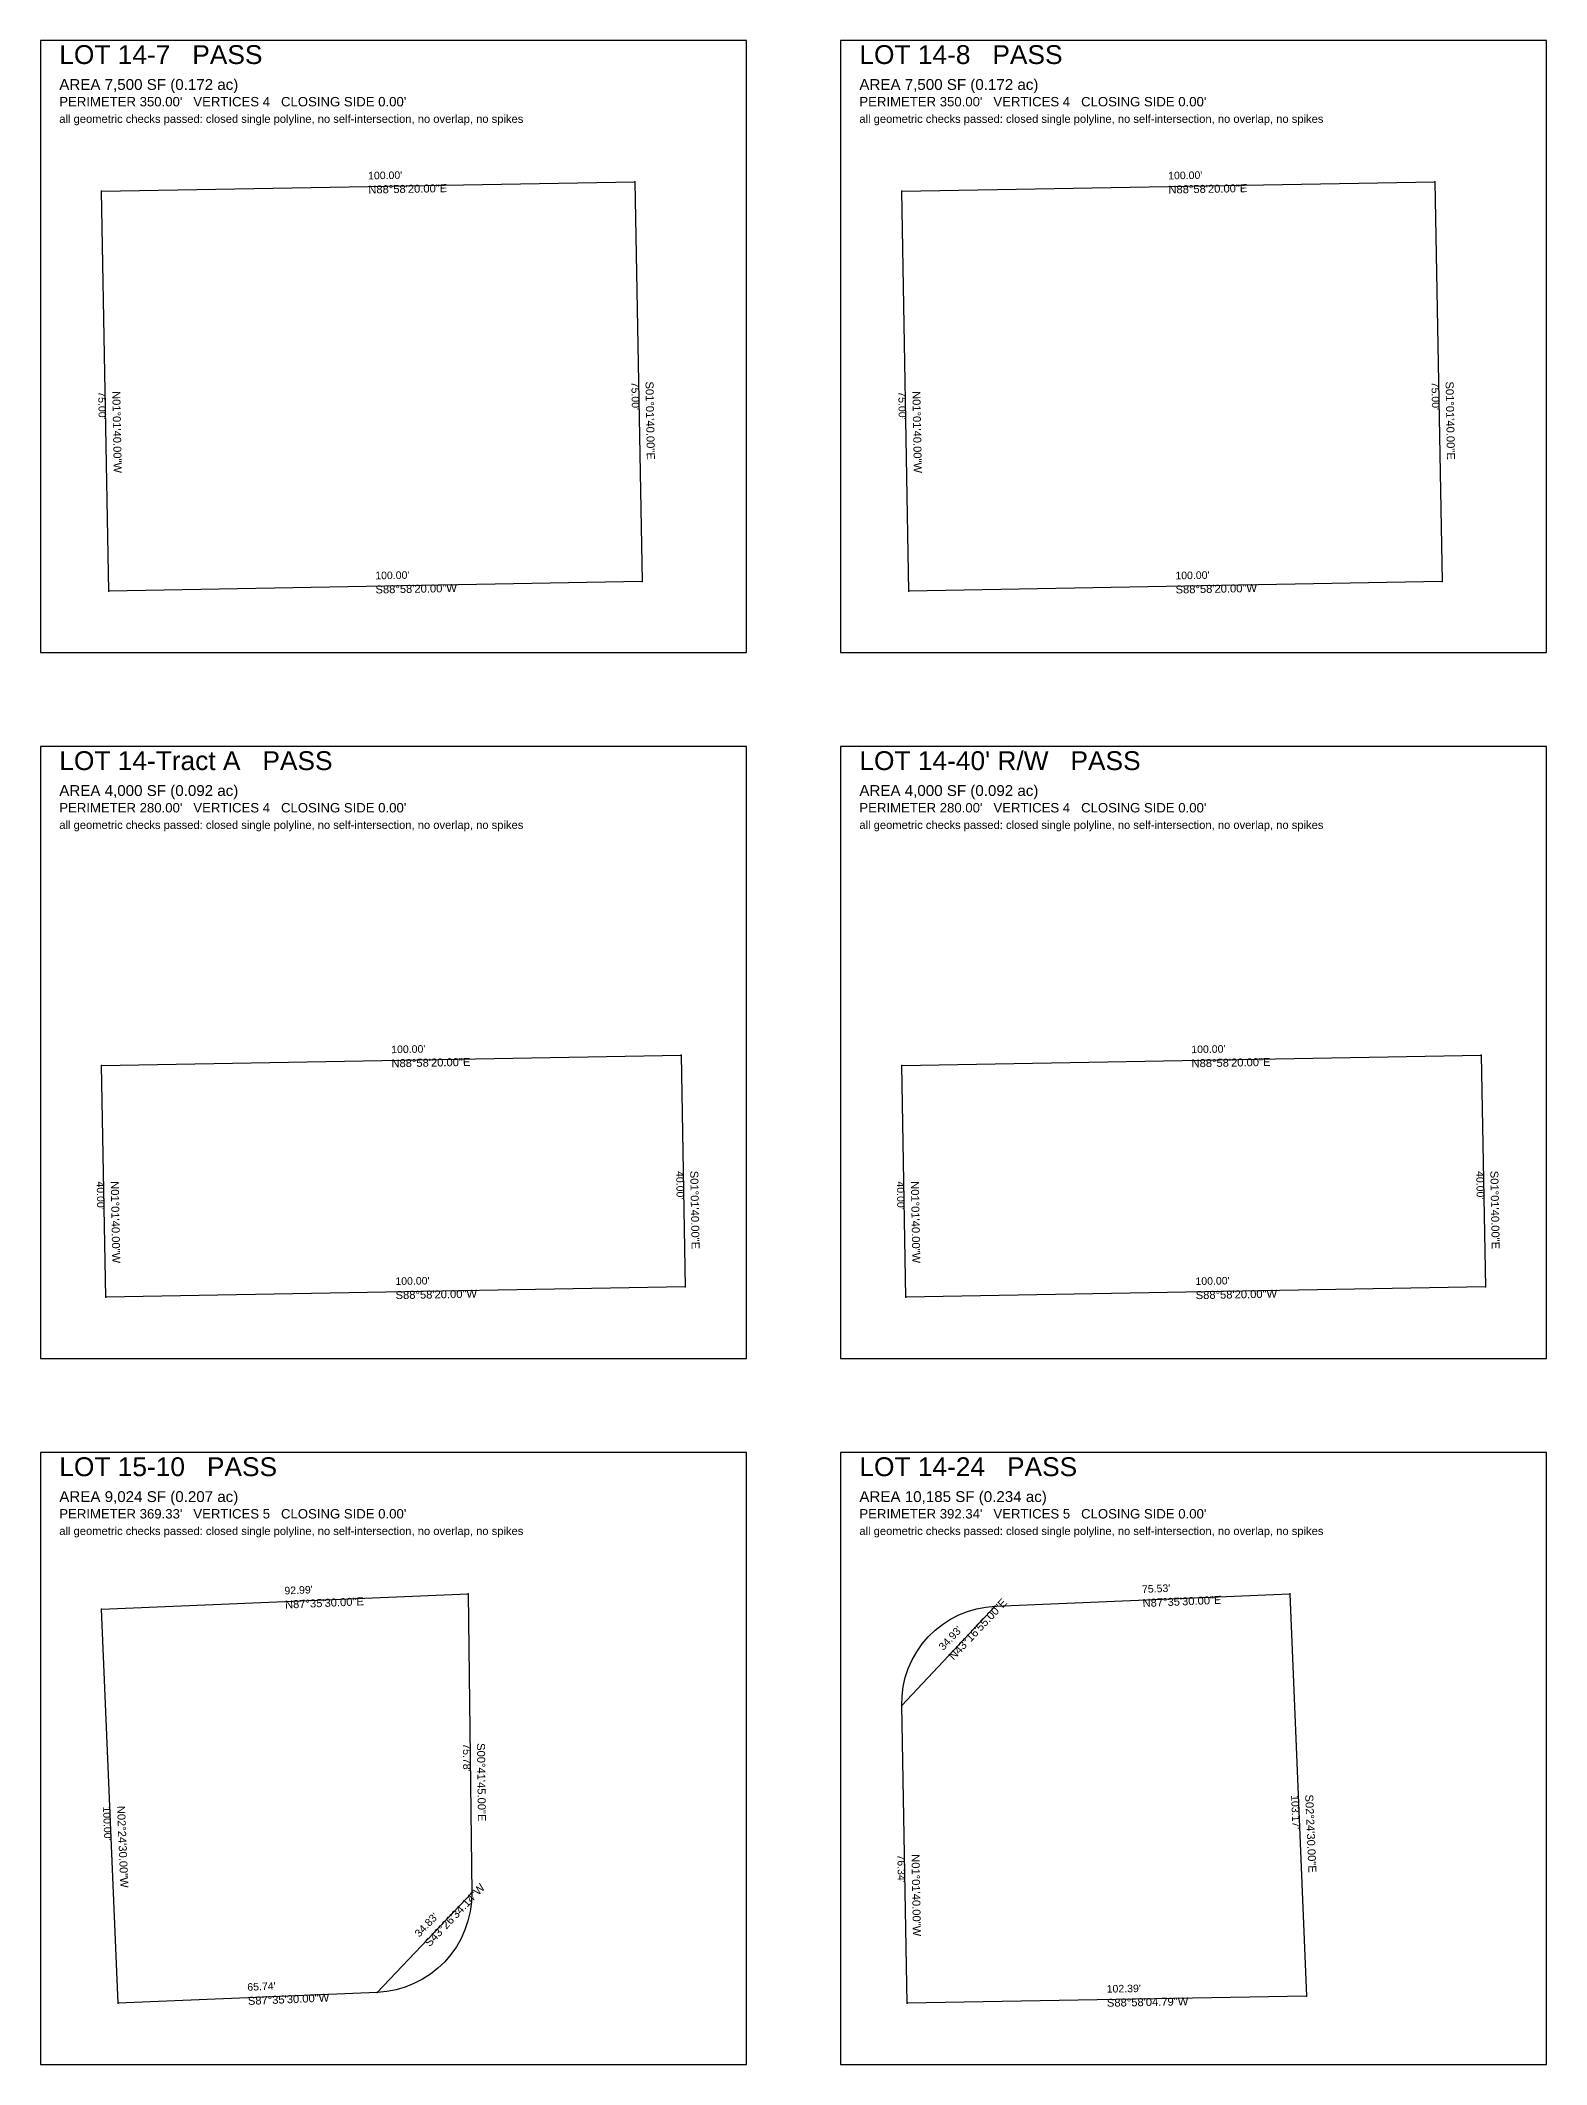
# Model space of a CAD drawing. Extents: x 0 to 1320, y -600 to 260.
# Drawn here: x 0 to 640, y -600 to 260 of the extents above; entities that cross this region are included whole.
import ezdxf

# ---------------------------------------------------------------- set-up
doc = ezdxf.new("R2010")
doc.units = 0
for name, pattern in [('ROT_1.03', [0]), ('ROT_2.41', [0]), ('ROT_270.70', [0]), ('ROT_271.03', [0]), ('ROT_272.41', [0]), ('ROT_46.56', [0]), ('ROT_46.72', [0])]:
    doc.linetypes.add(name, pattern=pattern)
for name, color, linetype in [('LOT_POLYLINE', 4, 'CONTINUOUS'), ('SHEET_FRAME', 2, 'CONTINUOUS'), ('SHEET_LABELS', 7, 'CONTINUOUS')]:
    doc.layers.add(name, color=color, linetype=linetype)
doc.styles.get("Standard").update_dxf_attribs({"font": 'Arial'})

msp = doc.modelspace()

# ---------------------------------------------------------------- linework, layer by layer
at = {"layer": 'LOT_POLYLINE'}
for points in [[(26, 195.9351), (252.5802, 200), (255.6288, 30.0649), (29.0486, 26)], [(366, 195.9351), (592.5802, 200), (595.6288, 30.0649), (369.0486, 26)], [(26, -175.5068), (272.233, -171.0894), (274, -269.5826), (27.767, -274)], [(366, -175.5068), (612.233, -171.0894), (614, -269.5826), (367.767, -274)], [(26, -406.549), (181.7127, -400), (183.255, -526.991), (143.1188, -569.3704), (33.0427, -574)], [(405.7102, -405.263), (530.8476, -400), (538.0371, -570.9419), (368.2707, -574), (366, -447.4291)]]:
    msp.add_lwpolyline(points, close=True, dxfattribs=at)
for points in [[(366, -447.4291), (366.1218, -443.4248), (366.6294, -439.4508), (367.5183, -435.5445), (368.7801, -431.7421), (370.4029, -428.0793), (372.3718, -424.5902), (374.6681, -421.3075), (377.2706, -418.2617), (380.155, -415.4813), (383.2942, -412.9923), (386.659, -410.8179), (390.218, -408.9784), (393.9378, -407.491), (397.7839, -406.3696), (401.7203, -405.6247), (405.7102, -405.2631)], [(183.255, -526.991), (183.1102, -531.0221), (182.5784, -535.0205), (181.6645, -538.9493), (180.3772, -542.772), (178.7282, -546.4532), (176.7328, -549.9588), (174.4097, -553.2563), (171.7802, -556.3151), (168.8688, -559.1069), (165.7024, -561.6058), (162.3104, -563.7886), (158.7242, -565.6352), (154.977, -567.1284), (151.1037, -568.2543), (147.14, -569.0025), (143.1228, -569.3662)]]:
    msp.add_lwpolyline(points, dxfattribs=at)
at = {"layer": 'SHEET_FRAME'}
for p, q in [((300, 260), (0, 260)), ((0, 260), (0, 0)), ((300, 0), (300, 260)), ((640, 260), (340, 260)), ((340, 260), (340, 0)), ((640, 0), (640, 260)), ((0, 0), (300, 0)), ((340, 0), (640, 0)), ((300, -40), (0, -40)), ((0, -40), (0, -300)), ((300, -300), (300, -40)), ((640, -40), (340, -40)), ((340, -40), (340, -300)), ((640, -300), (640, -40)), ((0, -300), (300, -300)), ((340, -300), (640, -300)), ((300, -340), (0, -340)), ((0, -340), (0, -600)), ((300, -600), (300, -340)), ((640, -340), (340, -340)), ((340, -340), (340, -600)), ((640, -600), (640, -340)), ((0, -600), (300, -600)), ((340, -600), (640, -600))]:
    msp.add_line(p, q, dxfattribs=at)
at = {"layer": 'SHEET_LABELS'}
for p in [(252.5802, 200), (592.5802, 200), (26, 195.9351), (366, 195.9351), (29.0486, 26), (255.6288, 30.0649), (369.0486, 26), (595.6288, 30.0649), (272.233, -171.0894), (612.233, -171.0894), (26, -175.5068), (366, -175.5068), (27.767, -274), (274, -269.5826), (367.767, -274), (614, -269.5826), (181.7127, -400), (530.8476, -400), (26, -406.549), (405.7102, -405.263), (366, -447.4291), (183.255, -526.991), (33.0427, -574), (143.1188, -569.3704), (368.2707, -574), (538.0371, -570.9419)]:
    msp.add_point(p, dxfattribs=at)

# ---------------------------------------------------------------- texts
for s, height, p in [('LOT 14-7   PASS', 8, (8, 250)), ('LOT 14-8   PASS', 8, (348, 250)), ('AREA 7,500 SF (0.172 ac)', 4.6, (8, 239)), ('AREA 7,500 SF (0.172 ac)', 4.6, (348, 239)), ("PERIMETER 350.00'   VERTICES 4   CLOSING SIDE 0.00'", 4, (8, 232)), ("PERIMETER 350.00'   VERTICES 4   CLOSING SIDE 0.00'", 4, (348, 232)), ('all geometric checks passed: closed single polyline, no self-intersection, no overlap, no spikes', 3.4, (8, 225)), ('all geometric checks passed: closed single polyline, no self-intersection, no overlap, no spikes', 3.4, (348, 225)), ('LOT 14-Tract A   PASS', 8, (8, -50)), ("LOT 14-40' R/W   PASS", 8, (348, -50)), ('AREA 4,000 SF (0.092 ac)', 4.6, (8, -61)), ('AREA 4,000 SF (0.092 ac)', 4.6, (348, -61)), ("PERIMETER 280.00'   VERTICES 4   CLOSING SIDE 0.00'", 4, (8, -68)), ("PERIMETER 280.00'   VERTICES 4   CLOSING SIDE 0.00'", 4, (348, -68)), ('all geometric checks passed: closed single polyline, no self-intersection, no overlap, no spikes', 3.4, (8, -75)), ('all geometric checks passed: closed single polyline, no self-intersection, no overlap, no spikes', 3.4, (348, -75)), ('LOT 15-10   PASS', 8, (8, -350)), ('LOT 14-24   PASS', 8, (348, -350)), ('AREA 9,024 SF (0.207 ac)', 4.6, (8, -361)), ('AREA 10,185 SF (0.234 ac)', 4.6, (348, -361)), ("PERIMETER 369.33'   VERTICES 5   CLOSING SIDE 0.00'", 4, (8, -368)), ("PERIMETER 392.34'   VERTICES 5   CLOSING SIDE 0.00'", 4, (348, -368)), ('all geometric checks passed: closed single polyline, no self-intersection, no overlap, no spikes', 3.4, (8, -375)), ('all geometric checks passed: closed single polyline, no self-intersection, no overlap, no spikes', 3.4, (348, -375))]:
    msp.add_text(s, height=height, dxfattribs=at).set_placement(p)
at = {"layer": 'SHEET_LABELS', "linetype": 'ROT_1.03'}
for s, height, p in [("100.00'", 3.2, (139.2363, 200.9671)), ('N88%%d58\'20.00"E', 3.4, (139.3439, 194.9681)), ("100.00'", 3.2, (479.2363, 200.9671)), ('N88%%d58\'20.00"E', 3.4, (479.3439, 194.9681)), ("100.00'", 3.2, (142.2849, 31.0319)), ("100.00'", 3.2, (482.2849, 31.0319)), ('S88%%d58\'20.00"W', 3.4, (142.3925, 25.0329)), ('S88%%d58\'20.00"W', 3.4, (482.3925, 25.0329)), ("100.00'", 3.2, (149.0627, -170.2986)), ("100.00'", 3.2, (489.0627, -170.2986)), ('N88%%d58\'20.00"E', 3.4, (149.1703, -176.2976)), ('N88%%d58\'20.00"E', 3.4, (489.1703, -176.2976)), ("100.00'", 3.2, (150.8297, -268.7918)), ("100.00'", 3.2, (490.8297, -268.7918)), ('S88%%d58\'20.00"W', 3.4, (150.9373, -274.7908)), ('S88%%d58\'20.00"W', 3.4, (490.9373, -274.7908)), ("102.39'", 3.2, (453.0998, -569.4714)), ('S88%%d58\'04.79"W', 3.4, (453.2079, -575.4704))]:
    msp.add_text(s, height=height, rotation=1.03, dxfattribs=at).set_placement(p)
at = {"layer": 'SHEET_LABELS', "linetype": 'ROT_271.03'}
for s, height, p in [("75.00'", 3.2, (251.105, 114.9786)), ('S01%%d01\'40.00"E', 3.4, (257.104, 115.0862)), ("75.00'", 3.2, (591.105, 114.9786)), ('S01%%d01\'40.00"E', 3.4, (597.104, 115.0862)), ("75.00'", 3.2, (24.5248, 110.9138)), ('N01%%d01\'40.00"W', 3.4, (30.5238, 111.0214)), ("75.00'", 3.2, (364.5248, 110.9138)), ('N01%%d01\'40.00"W', 3.4, (370.5238, 111.0214)), ("40.00'", 3.2, (270.117, -220.3898)), ('S01%%d01\'40.00"E', 3.4, (276.116, -220.2822)), ("40.00'", 3.2, (610.117, -220.3898)), ('S01%%d01\'40.00"E', 3.4, (616.116, -220.2822)), ("40.00'", 3.2, (23.884, -224.8072)), ('N01%%d01\'40.00"W', 3.4, (29.883, -224.6996)), ("40.00'", 3.2, (363.884, -224.8072)), ('N01%%d01\'40.00"W', 3.4, (369.883, -224.6996)), ("76.34'", 3.2, (364.1358, -510.7684)), ('N01%%d01\'40.00"W', 3.4, (370.1349, -510.6608))]:
    msp.add_text(s, height=height, rotation=271.03, dxfattribs=at).set_placement(p)
at = {"layer": 'SHEET_LABELS', "linetype": 'ROT_2.41'}
for s, height, p in [("92.99'", 3.2, (103.7303, -400.2771)), ('N87%%d35\'30.00"E', 3.4, (103.9824, -406.2718)), ("75.53'", 3.2, (468.1528, -399.6342)), ('N87%%d35\'30.00"E', 3.4, (468.405, -405.6289)), ("65.74'", 3.2, (87.9547, -568.6879)), ('S87%%d35\'30.00"W', 3.4, (88.2068, -574.6826))]:
    msp.add_text(s, height=height, rotation=2.41, dxfattribs=at).set_placement(p)
at = {"layer": 'SHEET_LABELS', "linetype": 'ROT_46.72'}
for s, height, p in [('N43%%d16\'55.00"E', 3.4, (388.0391, -428.4029)), ("34.93'", 3.2, (383.6712, -424.2893))]:
    msp.add_text(s, height=height, rotation=46.72, dxfattribs=at).set_placement(p)
at = {"layer": 'SHEET_LABELS', "linetype": 'ROT_270.70'}
for s, height, p in [("75.78'", 3.2, (179.4841, -463.5319)), ('S00%%d41\'45.00"E', 3.4, (185.4836, -463.4591))]:
    msp.add_text(s, height=height, rotation=270.7, dxfattribs=at).set_placement(p)
at = {"layer": 'SHEET_LABELS', "linetype": 'ROT_272.41'}
for s, height, p in [("103.17'", 3.2, (531.445, -485.597)), ('S02%%d24\'30.00"E', 3.4, (537.4397, -485.3449)), ("100.00'", 3.2, (26.524, -490.4006)), ('N02%%d24\'30.00"W', 3.4, (32.5187, -490.1484))]:
    msp.add_text(s, height=height, rotation=272.41, dxfattribs=at).set_placement(p)
at = {"layer": 'SHEET_LABELS', "linetype": 'ROT_46.56'}
for s, height, p in [('S43%%d26\'34.14"W', 3.4, (165.3651, -550.2436)), ("34.83'", 3.2, (161.0087, -546.1178))]:
    msp.add_text(s, height=height, rotation=46.56, dxfattribs=at).set_placement(p)

doc.saveas('drawing.dxf')
